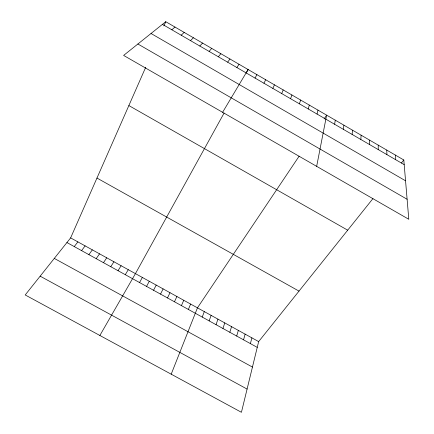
<?xml version="1.0" encoding="UTF-8"?>
<svg xmlns="http://www.w3.org/2000/svg" width="434" height="434" viewBox="0 0 434 434"><rect width="100%" height="100%" fill="white"/><g stroke="black" fill="none" stroke-linecap="round" stroke-linejoin="round"><path stroke-width="0.65" d="M369.546 144.544L369.67 140.155M360.844 139.488L361.099 135.175M352.12 134.426L352.506 130.184M343.381 129.354L343.902 125.182M334.625 124.27L335.276 120.175M316.663 166.347L326.634 115.151L324.106 118.921M317.059 114.077L317.976 110.122M372.931 198.615L258.653 341.591L241.429 412.3L25.205 294.957L70.633 237.892L145.694 67.303M250.402 343.609L251.894 337.864M308.254 108.967L309.301 105.088M243.555 339.833L245.123 334.131M236.693 336.057L238.342 330.393M229.819 332.27L231.555 326.65M299.427 103.84L300.61 100.037M222.94 328.484L224.758 322.896M216.051 324.686L217.944 319.142M290.585 98.708L291.903 94.981M209.145 320.883L211.125 315.382M202.233 317.075L204.295 311.612M171.197 374.184L197.459 307.842L299.118 156.202M281.726 93.565L283.18 89.909M188.378 309.442L190.607 304.066M181.434 305.617L183.745 300.279M163.895 25.942L165.761 21.7L403.804 159.983L408.795 219.284L123.619 55.427L165.761 21.7M272.845 88.417L274.44 84.831M174.479 301.787L176.877 296.487M167.513 297.952L169.992 292.695M263.953 83.252L265.679 79.742M160.537 294.111L163.103 288.892M153.549 290.259L156.197 285.089M146.556 286.407L149.285 281.275M255.04 78.077L256.906 74.648M224.074 113.079L135.43 273.632L99.869 335.477M246.219 72.966L248.112 69.538L222.609 112.303M139.547 282.545L142.363 277.456M125.285 274.689L128.274 269.688M118.032 270.697L121.108 265.733M110.762 266.693L113.93 261.773M236.893 67.547L239.036 64.265M103.487 262.684L106.742 257.812M96.202 258.669L99.543 253.841M227.655 62.181L229.944 58.981M88.899 254.649L92.333 249.865M81.587 250.624L85.113 245.877M74.263 246.588L77.876 241.89M218.4 56.811L220.83 53.691M401.379 163.021L403.804 159.983M209.123 51.429L211.694 48.386M199.83 46.031L202.548 43.069M190.515 40.628L193.38 37.742M181.184 35.208L184.19 32.404M171.831 29.783L174.989 27.06M40.161 276.176L247.087 389.07M54.299 258.414L252.447 367.072M66.928 242.546L257.243 347.374M70.633 237.892L258.653 341.591M96.966 178.048L299.004 291.106M128.86 105.565L347.699 230.183M137.898 44.002L407.108 199.26M151.027 33.494L405.557 180.794M162.462 24.342L404.2 164.654M395.298 155.041L395.564 159.641M386.77 150.088L386.906 154.618M378.231 145.124L378.236 149.584"/></g></svg>
